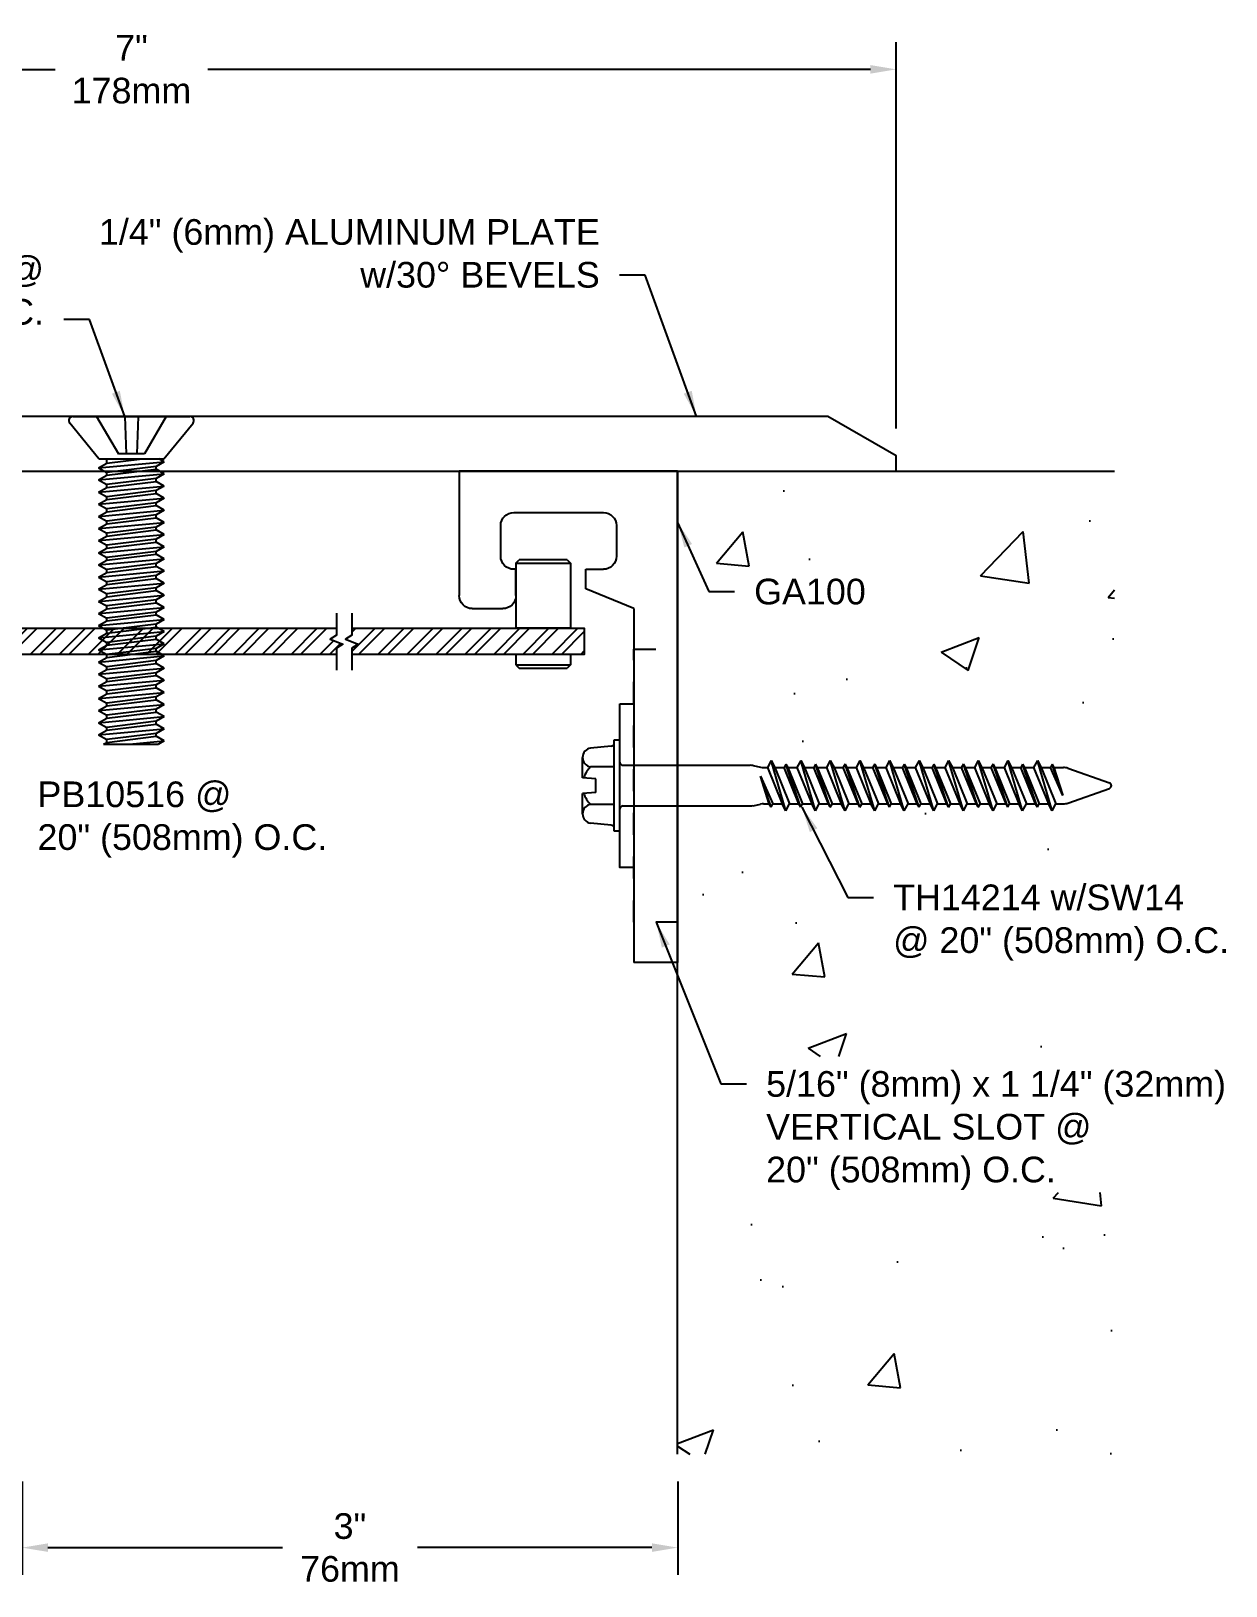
# Model space of a CAD drawing. Header units: inches. Extents: x -3.5 to 25.1, y 0.3 to 8.2.
# Drawn here: x 3.5 to 8.97, y 0.33 to 7.45 of the extents above; entities that cross this region are included whole.
import ezdxf

# ---------------------------------------------------------------- set-up
doc = ezdxf.new("R2010")
doc.units = ezdxf.units.IN
doc.header["$MEASUREMENT"] = 0
doc.linetypes.add('HIDDEN', pattern=[0.375, 0.25, -0.125])
for name, color, linetype in [('Anchors', 4, 'Continuous'), ('Conditions', 1, 'Continuous'), ('Dimensions', 3, 'Continuous'), ('Metals', 7, 'Continuous'), ('Text', 2, 'Continuous')]:
    doc.layers.add(name, color=color, linetype=linetype)
doc.styles.add('Arial', font='arial.ttf')
doc.dimstyles.new('Arial', dxfattribs={"dimtxt": 0.1175, "dimasz": 0.1175, "dimexe": 0.125, "dimexo": 0.125, "dimgap": 0.09, "dimtad": 0, "dimtih": 1, "dimtoh": 1, "dimdec": 4, "dimzin": 0, "dimdsep": 46, "dimlunit": 4, "dimtxsty": 'Arial', "dimcen": 0.09, "dimadec": 0, "dimazin": 0, "dimtfac": 1, "dimtdec": 4, "dimtofl": 0, "dimtmove": 0, "dimatfit": 3, "dimfxl": 0, "dimfrac": 2, "dimtolj": 1, "dimtzin": 0, "dimarcsym": 0})

# ---------------------------------------------------------------- blocks, each defined once
blk = doc.blocks.new('ga100')
for p, q in [((0, 0), (0, 1)), ((0, 1), (0.57, 1)), ((0.63, 0.94), (0.63, 0.8)), ((0.39, 0.81), (0.25, 0.81)), ((0.19, 0.75), (0.19, 0.34)), ((0.45, 0.74), (0.45, 0.75)), ((0.57, 0.74), (0.45, 0.74)), ((0.54, 0.42), (0.45, 0.42)), ((0.45, 0.42), (0.45, 0.34)), ((0.63, 0.2), (0.54, 0.42)), ((0.25, 0.28), (0.39, 0.28)), ((0.63, 0.2), (2.25, 0.2)), ((2.25, 0), (2.25, 0.2)), ((0, 0), (2.25, 0))]:
    blk.add_line(p, q)
for centre, start, end in [((0.57, 0.94), 0, 90), ((0.25, 0.75), 90, 180), ((0.39, 0.75), 0, 90), ((0.57, 0.8), 270, 0), ((0.25, 0.34), 180, 270), ((0.39, 0.34), 270, 0)]:
    blk.add_arc(centre, 0.06, start, end)
blk = doc.blocks.new('PIN')
for p, q in [((-0.1602, 0.1698), (-0.1452, 0.1848)), ((-0.1602, 0.1698), (0.0898, 0.1698)), ((-0.1602, 0.1698), (-0.1602, -0.1277)), ((0.0748, 0.1848), (-0.1452, 0.1848)), ((0.0748, 0.1848), (0.0898, 0.1698)), ((0.0898, 0.1698), (0.0898, -0.1277)), ((0.0898, -0.1277), (-0.1602, -0.1277)), ((0.0898, -0.2477), (-0.1602, -0.2477)), ((-0.1602, -0.2477), (-0.1602, -0.2952)), ((0.0898, -0.2477), (0.0898, -0.2952)), ((-0.1602, -0.2952), (0.0898, -0.2952)), ((-0.1602, -0.2952), (-0.1452, -0.3102)), ((-0.1452, -0.3102), (0.0748, -0.3102)), ((0.0898, -0.2952), (0.0748, -0.3102))]:
    blk.add_line(p, q)
blk = doc.blocks.new('PB10516')
at = {"layer": 'Metals'}
h = blk.add_hatch(dxfattribs=at)
h.set_pattern_fill('ANSI32', color=256, scale=0.25, style=0)
h.set_pattern_definition([(45, (-3.96066, -0.33674), (-0.0662913, 0.0662913), []), (45, (-3.91647, -0.33674), (-0.0662913, 0.0662913), [])])
h.paths.add_polyline_path([(1.0036, 0), (1.0036, -0.0318), (0.9748, -0.0509), (1.0325, -0.0727), (1.0036, -0.0918), (1.0036, -0.12), (2.0678, -0.12), (2.0678, 0)])
h.paths.add_polyline_path([(0.9336, -0.12), (0.9336, -0.0918), (0.9625, -0.0727), (0.9048, -0.0509), (0.9336, -0.0318), (0.9336, 0), (-0.9642, 0), (-0.9642, -0.0318), (-0.9931, -0.0509), (-0.9354, -0.0727), (-0.9642, -0.0918), (-0.9642, -0.12)])
h.paths.add_polyline_path([(-2.0772, 0), (-2.0772, -0.12), (-1.0342, -0.12), (-1.0342, -0.0918), (-1.0054, -0.0727), (-1.0631, -0.0509), (-1.0342, -0.0318), (-1.0342, 0)])
for points in [[(-1.0342, -0.12), (-2.0772, -0.12), (-2.0772, 0), (-1.0342, 0)], [(-1.0342, 0.0683), (-1.0342, -0.0318), (-1.0631, -0.0509), (-1.0054, -0.0727), (-1.0342, -0.0918), (-1.0342, -0.1918)], [(-0.9642, 0.0683), (-0.9642, -0.0318), (-0.9931, -0.0509), (-0.9354, -0.0727), (-0.9642, -0.0918), (-0.9642, -0.1918)], [(-0.9642, 0), (0.9336, 0)], [(0.9336, 0.0683), (0.9336, -0.0318), (0.9048, -0.0509), (0.9625, -0.0727), (0.9336, -0.0918), (0.9336, -0.1918)], [(1.0036, 0.0683), (1.0036, -0.0318), (0.9748, -0.0509), (1.0325, -0.0727), (1.0036, -0.0918), (1.0036, -0.1918)], [(1.0036, 0), (2.0678, 0), (2.0678, -0.12), (1.0036, -0.12)], [(0.9336, -0.12), (-0.9642, -0.12)]]:
    blk.add_lwpolyline(points)
at = {"xscale": -1}
blk.add_blockref('PIN', (-1.9249, 0.1277), dxfattribs=at)
blk.add_blockref('PIN', (1.9155, 0.1277))
blk = doc.blocks.new('F516112S')
for p, q in [((-0.2675, 0), (0.2675, 0)), ((-0.1594, 0), (-0.0594, -0.1719)), ((-0.0309, 0), (-0.0248, -0.1719)), ((0.0309, 0), (0.0248, -0.1719)), ((0.1594, 0), (0.0594, -0.1719)), ((-0.1487, -0.1942), (-0.2821, -0.0306)), ((0.1487, -0.1942), (0.2821, -0.0306)), ((-0.15, -0.2353), (0.15, -0.2076)), ((-0.1487, -0.1942), (0.1487, -0.1942)), ((-0.113, -0.2141), (-0.113, -0.1942)), ((-0.113, -0.2141), (0.049, -0.1942)), ((0.0594, -0.1719), (-0.0594, -0.1719)), ((0.15, -0.2076), (0.113, -0.2288)), ((0.15, -0.2076), (0.1267, -0.1942)), ((-0.15, -0.2353), (-0.113, -0.2141)), ((-0.15, -0.2353), (-0.113, -0.2566)), ((-0.15, -0.2909), (0.15, -0.2631)), ((-0.15, -0.2909), (-0.113, -0.2697)), ((0.113, -0.2288), (-0.113, -0.2566)), ((-0.113, -0.2697), (0.113, -0.2419)), ((-0.113, -0.2697), (-0.113, -0.2566)), ((0.113, -0.2843), (-0.113, -0.3121)), ((0.113, -0.2419), (0.113, -0.2288)), ((0.15, -0.2631), (0.113, -0.2419)), ((0.15, -0.2631), (0.113, -0.2843)), ((0.113, -0.2975), (0.113, -0.2843)), ((-0.15, -0.2909), (-0.113, -0.3121)), ((-0.15, -0.3465), (0.15, -0.3187)), ((-0.15, -0.3465), (-0.113, -0.3252)), ((-0.15, -0.3465), (-0.113, -0.3677)), ((-0.113, -0.3252), (0.113, -0.2975)), ((-0.113, -0.3252), (-0.113, -0.3121)), ((0.113, -0.3399), (-0.113, -0.3677)), ((-0.113, -0.3808), (0.113, -0.353)), ((0.15, -0.3187), (0.113, -0.2975)), ((0.15, -0.3187), (0.113, -0.3399)), ((0.113, -0.353), (0.113, -0.3399)), ((0.15, -0.3742), (0.113, -0.353)), ((-0.15, -0.402), (0.15, -0.3742)), ((-0.15, -0.402), (-0.113, -0.3808)), ((-0.15, -0.402), (-0.113, -0.4232)), ((-0.113, -0.3808), (-0.113, -0.3677)), ((0.113, -0.3955), (-0.113, -0.4232)), ((-0.113, -0.4364), (0.113, -0.4086)), ((-0.113, -0.4364), (-0.113, -0.4232)), ((0.15, -0.3742), (0.113, -0.3955)), ((0.113, -0.4086), (0.113, -0.3955)), ((0.15, -0.4298), (0.113, -0.4086)), ((-0.15, -0.4576), (0.15, -0.4298)), ((-0.15, -0.4576), (-0.113, -0.4364)), ((-0.15, -0.4576), (-0.113, -0.4788)), ((-0.15, -0.5131), (0.15, -0.4853)), ((-0.15, -0.5131), (-0.113, -0.4919)), ((0.113, -0.451), (-0.113, -0.4788)), ((-0.113, -0.4919), (0.113, -0.4641)), ((-0.113, -0.4919), (-0.113, -0.4788)), ((0.15, -0.4298), (0.113, -0.451)), ((0.113, -0.4641), (0.113, -0.451)), ((0.15, -0.4853), (0.113, -0.4641)), ((0.15, -0.4853), (0.113, -0.5066)), ((-0.15, -0.5131), (-0.113, -0.5343)), ((-0.15, -0.5687), (0.15, -0.5409)), ((-0.15, -0.5687), (-0.113, -0.5475)), ((-0.15, -0.5687), (-0.113, -0.5899)), ((0.113, -0.5066), (-0.113, -0.5343)), ((-0.113, -0.5475), (0.113, -0.5197)), ((-0.113, -0.5475), (-0.113, -0.5343)), ((0.113, -0.5621), (-0.113, -0.5899)), ((0.113, -0.5197), (0.113, -0.5066)), ((0.15, -0.5409), (0.113, -0.5197)), ((0.15, -0.5409), (0.113, -0.5621)), ((0.113, -0.5752), (0.113, -0.5621)), ((-0.15, -0.6242), (0.15, -0.5965)), ((-0.15, -0.6242), (-0.113, -0.603)), ((-0.15, -0.6242), (-0.113, -0.6455)), ((-0.113, -0.603), (0.113, -0.5752)), ((-0.113, -0.603), (-0.113, -0.5899)), ((0.113, -0.6177), (-0.113, -0.6455)), ((-0.113, -0.6586), (0.113, -0.6308)), ((0.15, -0.5965), (0.113, -0.5752)), ((0.15, -0.5965), (0.113, -0.6177)), ((0.113, -0.6308), (0.113, -0.6177)), ((0.15, -0.652), (0.113, -0.6308)), ((-0.15, -0.6798), (0.15, -0.652)), ((-0.15, -0.6798), (-0.113, -0.6586)), ((-0.15, -0.6798), (-0.113, -0.701)), ((-0.15, -0.7353), (0.15, -0.7076)), ((-0.113, -0.6586), (-0.113, -0.6455)), ((0.113, -0.6732), (-0.113, -0.701)), ((-0.113, -0.7141), (0.113, -0.6864)), ((-0.113, -0.7141), (-0.113, -0.701)), ((0.15, -0.652), (0.113, -0.6732)), ((0.113, -0.6864), (0.113, -0.6732)), ((0.15, -0.7076), (0.113, -0.6864)), ((0.15, -0.7076), (0.113, -0.7288)), ((-0.15, -0.7353), (-0.113, -0.7141)), ((-0.15, -0.7353), (-0.113, -0.7566)), ((-0.15, -0.7909), (0.15, -0.7631)), ((-0.15, -0.7909), (-0.113, -0.7697)), ((0.113, -0.7288), (-0.113, -0.7566)), ((-0.113, -0.7697), (0.113, -0.7419)), ((-0.113, -0.7697), (-0.113, -0.7566)), ((0.113, -0.7419), (0.113, -0.7288)), ((0.15, -0.7631), (0.113, -0.7419)), ((0.15, -0.7631), (0.113, -0.7843)), ((-0.15, -0.7909), (-0.113, -0.8121)), ((-0.15, -0.8465), (0.15, -0.8187)), ((-0.15, -0.8465), (-0.113, -0.8252)), ((-0.15, -0.8465), (-0.113, -0.8677)), ((0.113, -0.7843), (-0.113, -0.8121)), ((-0.113, -0.8252), (0.113, -0.7975)), ((-0.113, -0.8252), (-0.113, -0.8121)), ((0.113, -0.8399), (-0.113, -0.8677)), ((-0.113, -0.8808), (0.113, -0.853)), ((0.113, -0.7975), (0.113, -0.7843)), ((0.15, -0.8187), (0.113, -0.7975)), ((0.15, -0.8187), (0.113, -0.8399)), ((0.113, -0.853), (0.113, -0.8399)), ((0.15, -0.8742), (0.113, -0.853)), ((-0.15, -0.902), (0.15, -0.8742)), ((-0.15, -0.902), (-0.113, -0.8808)), ((-0.15, -0.902), (-0.113, -0.9232)), ((-0.113, -0.8808), (-0.113, -0.8677)), ((0.113, -0.8955), (-0.113, -0.9232)), ((-0.113, -0.9364), (0.113, -0.9086)), ((-0.113, -0.9364), (-0.113, -0.9232)), ((0.15, -0.8742), (0.113, -0.8955)), ((0.113, -0.9086), (0.113, -0.8955)), ((0.15, -0.9298), (0.113, -0.9086)), ((-0.15, -0.9576), (0.15, -0.9298)), ((-0.15, -0.9576), (-0.113, -0.9364)), ((-0.15, -0.9576), (-0.113, -0.9788)), ((-0.15, -1.0131), (0.15, -0.9853)), ((-0.15, -1.0131), (-0.113, -0.9919)), ((0.113, -0.951), (-0.113, -0.9788)), ((-0.113, -0.9919), (0.113, -0.9641)), ((-0.113, -0.9919), (-0.113, -0.9788)), ((0.15, -0.9298), (0.113, -0.951)), ((0.113, -0.9641), (0.113, -0.951)), ((0.15, -0.9853), (0.113, -0.9641)), ((0.15, -0.9853), (0.113, -1.0066)), ((-0.15, -1.0131), (-0.113, -1.0343)), ((-0.15, -1.0687), (0.15, -1.0409)), ((-0.15, -1.0687), (-0.113, -1.0475)), ((0.113, -1.0066), (-0.113, -1.0343)), ((-0.113, -1.0475), (0.113, -1.0197)), ((-0.113, -1.0475), (-0.113, -1.0343)), ((0.113, -1.0621), (-0.113, -1.0899)), ((0.113, -1.0197), (0.113, -1.0066)), ((0.15, -1.0409), (0.113, -1.0197)), ((0.15, -1.0409), (0.113, -1.0621)), ((0.113, -1.0752), (0.113, -1.0621)), ((-0.15, -1.0687), (-0.113, -1.0899)), ((-0.15, -1.1242), (0.15, -1.0965)), ((-0.15, -1.1242), (-0.113, -1.103)), ((-0.15, -1.1242), (-0.113, -1.1455)), ((-0.113, -1.103), (0.113, -1.0752)), ((-0.113, -1.103), (-0.113, -1.0899)), ((0.113, -1.1177), (-0.113, -1.1455)), ((-0.113, -1.1586), (0.113, -1.1308)), ((0.15, -1.0965), (0.113, -1.0752)), ((0.15, -1.0965), (0.113, -1.1177)), ((0.113, -1.1308), (0.113, -1.1177)), ((0.15, -1.152), (0.113, -1.1308)), ((-0.15, -1.1798), (0.15, -1.152)), ((-0.15, -1.1798), (-0.113, -1.1586)), ((-0.15, -1.1798), (-0.113, -1.201)), ((-0.15, -1.2353), (0.15, -1.2076)), ((-0.113, -1.1586), (-0.113, -1.1455)), ((0.113, -1.1732), (-0.113, -1.201)), ((-0.113, -1.2141), (0.113, -1.1864)), ((-0.113, -1.2141), (-0.113, -1.201)), ((0.15, -1.152), (0.113, -1.1732)), ((0.113, -1.1864), (0.113, -1.1732)), ((0.15, -1.2076), (0.113, -1.1864)), ((0.15, -1.2076), (0.113, -1.2288)), ((-0.15, -1.2353), (-0.113, -1.2141)), ((-0.15, -1.2353), (-0.113, -1.2566)), ((-0.15, -1.2909), (0.15, -1.2631)), ((-0.15, -1.2909), (-0.113, -1.2697)), ((0.113, -1.2288), (-0.113, -1.2566)), ((-0.113, -1.2697), (0.113, -1.2419)), ((-0.113, -1.2697), (-0.113, -1.2566)), ((0.113, -1.2419), (0.113, -1.2288)), ((0.15, -1.2631), (0.113, -1.2419)), ((0.15, -1.2631), (0.113, -1.2843)), ((-0.15, -1.2909), (-0.113, -1.3121)), ((-0.15, -1.3465), (0.15, -1.3187)), ((-0.15, -1.3465), (-0.113, -1.3252)), ((-0.15, -1.3465), (-0.113, -1.3677)), ((0.113, -1.2843), (-0.113, -1.3121)), ((-0.113, -1.3252), (0.113, -1.2975)), ((-0.113, -1.3252), (-0.113, -1.3121)), ((0.113, -1.3399), (-0.113, -1.3677)), ((0.113, -1.2975), (0.113, -1.2843)), ((0.15, -1.3187), (0.113, -1.2975)), ((0.15, -1.3187), (0.113, -1.3399)), ((0.113, -1.353), (0.113, -1.3399)), ((-0.15, -1.402), (0.15, -1.3742)), ((-0.15, -1.402), (-0.113, -1.3808)), ((-0.15, -1.402), (-0.113, -1.4232)), ((-0.113, -1.3808), (0.113, -1.353)), ((-0.113, -1.3808), (-0.113, -1.3677)), ((0.113, -1.3955), (-0.113, -1.4232)), ((-0.113, -1.4364), (0.113, -1.4086)), ((-0.113, -1.4364), (-0.113, -1.4232)), ((0.15, -1.3742), (0.113, -1.353)), ((0.15, -1.3742), (0.113, -1.3955)), ((0.113, -1.4086), (0.113, -1.3955)), ((0.15, -1.4298), (0.113, -1.4086)), ((-0.15, -1.4576), (0.15, -1.4298)), ((-0.15, -1.4576), (-0.113, -1.4364)), ((-0.15, -1.4576), (-0.113, -1.4788)), ((-0.1271, -1.5), (-0.113, -1.4919)), ((0.113, -1.451), (-0.113, -1.4788)), ((-0.113, -1.4919), (0.113, -1.4641)), ((-0.113, -1.4919), (-0.113, -1.4788)), ((-0.0083, -1.5), (0.15, -1.4853)), ((0.15, -1.4298), (0.113, -1.451)), ((0.113, -1.4641), (0.113, -1.451)), ((0.15, -1.4853), (0.113, -1.4641)), ((0.15, -1.4853), (0.1244, -1.5)), ((-0.1271, -1.5), (0.1244, -1.5))]:
    blk.add_line(p, q)
for centre, start, end in [((-0.2675, -0.0187), 90, 219.03203), ((0.2675, -0.0187), 320.96797, 90)]:
    blk.add_arc(centre, 0.0187, start, end)
for p in [(-0.113, -0.2141), (-0.113, -0.2697), (-0.113, -0.3252), (-0.113, -0.3808), (-0.113, -0.4364), (-0.113, -0.4919), (-0.113, -0.5475), (-0.113, -0.603), (-0.113, -0.6586), (-0.113, -0.7141), (-0.113, -0.7697), (-0.113, -0.8252), (-0.113, -0.8808), (-0.113, -0.9364), (-0.113, -0.9919), (-0.113, -1.0475), (-0.113, -1.103), (-0.113, -1.1586), (-0.113, -1.2141), (-0.113, -1.2697), (-0.113, -1.3252), (-0.113, -1.3808), (-0.113, -1.4364), (-0.113, -1.4919)]:
    blk.add_point(p)
blk = doc.blocks.new('*D6')
at = {"layer": 'Defpoints', "color": 0}
for p in [(3.456, 0.9373), (6.456, 0.9373), (3.456, 0.5097)]:
    blk.add_point(p, dxfattribs=at)
at = {"layer": 'Dimensions', "color": 0, "lineweight": -2}
for p, q in [((3.456, 0.8123), (3.456, 0.3847)), ((6.456, 0.8123), (6.456, 0.3847)), ((3.5735, 0.5097), (4.6471, 0.5097)), ((6.3385, 0.5097), (5.2648, 0.5097))]:
    blk.add_line(p, q, dxfattribs=at)
at = {"layer": 'Dimensions', "color": 0}
for points in [[(3.5735, 0.5293), (3.5735, 0.4902), (3.456, 0.5097)], [(6.3385, 0.5293), (6.3385, 0.4902), (6.456, 0.5097)]]:
    blk.add_solid(points, dxfattribs=at)
at = {"layer": 'Dimensions', "color": 0, "insert": (4.956, 0.5097), "char_height": 0.1175, "attachment_point": 5, "style": 'Arial'}
blk.add_mtext('\\A1;3"\\P76mm', dxfattribs=at)
blk = doc.blocks.new('*D9')
at = {"layer": 'Defpoints', "color": 0}
for p in [(7.456, 7.2755), (0.456, 5.5068), (7.456, 5.5068)]:
    blk.add_point(p, dxfattribs=at)
at = {"layer": 'Dimensions', "color": 0, "lineweight": -2}
for p, q in [((0.456, 5.6318), (0.456, 7.4005)), ((7.456, 5.6318), (7.456, 7.4005)), ((0.5735, 7.2755), (3.6065, 7.2755)), ((7.3385, 7.2755), (4.3054, 7.2755))]:
    blk.add_line(p, q, dxfattribs=at)
at = {"layer": 'Dimensions', "color": 0}
for points in [[(0.5735, 7.2951), (0.5735, 7.2559), (0.456, 7.2755)], [(7.3385, 7.2951), (7.3385, 7.2559), (7.456, 7.2755)]]:
    blk.add_solid(points, dxfattribs=at)
at = {"layer": 'Dimensions', "color": 0, "insert": (3.956, 7.2755), "char_height": 0.1175, "attachment_point": 5, "style": 'Arial'}
blk.add_mtext('\\A1;7"\\P178mm', dxfattribs=at)
blk = doc.blocks.new('TH14214')
for p, q in [((-0.129, 0.17), (-0.0362, 0.17)), ((-0.031, 0.11), (-0.0362, 0.17)), ((0.031, 0.11), (0.0362, 0.17)), ((0.0362, 0.17), (0.129, 0.17)), ((-0.1803, 0.0387), (-0.172, 0.1335)), ((-0.086, 0.025), (-0.086, 0.1335)), ((-0.031, 0.11), (0.031, 0.11)), ((0.086, 0.025), (0.086, 0.1335)), ((0.1803, 0.0387), (0.172, 0.1335)), ((-0.209, 0), (-0.209, 0.025)), ((-0.209, 0.025), (0.209, 0.025)), ((-0.209, 0), (0.209, 0)), ((0.209, 0.025), (0.209, 0)), ((-0.093, -0.0147), (-0.093, -0.5974)), ((0.093, -0.0147), (0.093, -0.5974)), ((-0.0917, -0.6102), (-0.0843, -0.6448)), ((0.0917, -0.6102), (0.0843, -0.6448)), ((-0.115, -0.7604), (0.115, -0.6927)), ((-0.0983, -0.6927), (0.0428, -0.6441)), ((-0.0983, -0.6927), (-0.083, -0.6845)), ((-0.0983, -0.6927), (-0.083, -0.7009)), ((-0.083, -0.6845), (0.0428, -0.6441)), ((0.0428, -0.6441), (-0.083, -0.7009)), ((-0.083, -0.6576), (-0.083, -0.6845)), ((0.083, -0.6755), (-0.083, -0.7432)), ((-0.083, -0.7009), (-0.083, -0.7432)), ((0.083, -0.7099), (-0.083, -0.7776)), ((0.083, -0.6576), (0.083, -0.6755)), ((0.115, -0.6927), (0.083, -0.6755)), ((0.115, -0.6927), (0.083, -0.7099)), ((0.083, -0.7099), (0.083, -0.7522)), ((-0.115, -0.7604), (-0.083, -0.7432)), ((-0.115, -0.7604), (-0.083, -0.7776)), ((-0.0983, -0.8281), (0.0983, -0.7604)), ((-0.083, -0.8199), (0.083, -0.7522)), ((0.083, -0.7686), (-0.083, -0.8363)), ((-0.083, -0.7776), (-0.083, -0.8199)), ((0.0983, -0.7604), (0.083, -0.7522)), ((0.0983, -0.7604), (0.083, -0.7686)), ((0.083, -0.7686), (0.083, -0.8109)), ((-0.115, -0.8958), (0.115, -0.8281)), ((-0.0983, -0.8281), (-0.083, -0.8199)), ((-0.0983, -0.8281), (-0.083, -0.8363)), ((0.083, -0.8109), (-0.083, -0.8786)), ((-0.083, -0.8363), (-0.083, -0.8786)), ((0.083, -0.8454), (-0.083, -0.9131)), ((0.115, -0.8281), (0.083, -0.8109)), ((0.115, -0.8281), (0.083, -0.8454)), ((0.083, -0.8454), (0.083, -0.8876)), ((-0.115, -0.8958), (-0.083, -0.8786)), ((-0.115, -0.8958), (-0.083, -0.9131)), ((-0.0983, -0.9635), (0.0983, -0.8958)), ((-0.083, -0.9553), (0.083, -0.8876)), ((0.083, -0.9041), (-0.083, -0.9718)), ((-0.083, -0.9131), (-0.083, -0.9553)), ((0.0983, -0.8958), (0.083, -0.8876)), ((0.0983, -0.8958), (0.083, -0.9041)), ((0.083, -0.9041), (0.083, -0.9463)), ((-0.115, -1.0312), (0.115, -0.9635)), ((-0.0983, -0.9635), (-0.083, -0.9553)), ((-0.0983, -0.9635), (-0.083, -0.9718)), ((0.083, -0.9463), (-0.083, -1.014)), ((-0.083, -0.9718), (-0.083, -1.014)), ((0.083, -0.9808), (-0.083, -1.0485)), ((0.115, -0.9635), (0.083, -0.9463)), ((0.115, -0.9635), (0.083, -0.9808)), ((0.083, -0.9808), (0.083, -1.023)), ((-0.115, -1.0312), (-0.083, -1.014)), ((-0.115, -1.0312), (-0.083, -1.0485)), ((-0.0983, -1.099), (0.0983, -1.0312)), ((-0.083, -1.0907), (0.083, -1.023)), ((0.083, -1.0395), (-0.083, -1.1072)), ((-0.083, -1.0485), (-0.083, -1.0907)), ((0.0983, -1.0312), (0.083, -1.023)), ((0.0983, -1.0312), (0.083, -1.0395)), ((0.083, -1.0395), (0.083, -1.0817)), ((-0.115, -1.1667), (0.115, -1.099)), ((-0.0983, -1.099), (-0.083, -1.0907)), ((-0.0983, -1.099), (-0.083, -1.1072)), ((0.083, -1.0817), (-0.083, -1.1494)), ((-0.083, -1.1072), (-0.083, -1.1494)), ((0.083, -1.1162), (-0.083, -1.1839)), ((0.115, -1.099), (0.083, -1.0817)), ((0.115, -1.099), (0.083, -1.1162)), ((0.083, -1.1162), (0.083, -1.1584)), ((-0.115, -1.1667), (-0.083, -1.1494)), ((-0.115, -1.1667), (-0.083, -1.1839)), ((-0.0983, -1.2344), (0.0983, -1.1667)), ((-0.083, -1.2262), (0.083, -1.1584)), ((0.083, -1.1749), (-0.083, -1.2426)), ((-0.083, -1.1839), (-0.083, -1.2262)), ((0.0983, -1.1667), (0.083, -1.1584)), ((0.0983, -1.1667), (0.083, -1.1749)), ((0.083, -1.1749), (0.083, -1.2171)), ((-0.115, -1.3021), (0.115, -1.2344)), ((-0.0983, -1.2344), (-0.083, -1.2262)), ((-0.0983, -1.2344), (-0.083, -1.2426)), ((0.083, -1.2171), (-0.083, -1.2849)), ((-0.083, -1.2426), (-0.083, -1.2849)), ((0.083, -1.2516), (-0.083, -1.3193)), ((0.115, -1.2344), (0.083, -1.2171)), ((0.115, -1.2344), (0.083, -1.2516)), ((0.083, -1.2516), (0.083, -1.2939)), ((-0.115, -1.3021), (-0.083, -1.2849)), ((-0.115, -1.3021), (-0.083, -1.3193)), ((-0.0983, -1.3698), (0.0983, -1.3021)), ((-0.083, -1.3616), (0.083, -1.2939)), ((0.083, -1.3103), (-0.083, -1.378)), ((-0.083, -1.3193), (-0.083, -1.3616)), ((0.0983, -1.3021), (0.083, -1.2939)), ((0.0983, -1.3021), (0.083, -1.3103)), ((0.083, -1.3103), (0.083, -1.3526)), ((-0.115, -1.4375), (0.115, -1.3698)), ((-0.115, -1.4375), (-0.083, -1.4203)), ((-0.0983, -1.3698), (-0.083, -1.3616)), ((-0.0983, -1.3698), (-0.083, -1.378)), ((0.083, -1.3526), (-0.083, -1.4203)), ((-0.083, -1.378), (-0.083, -1.4203)), ((0.083, -1.387), (-0.083, -1.4547)), ((0.115, -1.3698), (0.083, -1.3526)), ((0.115, -1.3698), (0.083, -1.387)), ((0.083, -1.387), (0.083, -1.4293)), ((-0.115, -1.4375), (-0.083, -1.4547)), ((-0.0983, -1.5052), (0.0983, -1.4375)), ((-0.083, -1.497), (0.083, -1.4293)), ((0.083, -1.4457), (-0.083, -1.5134)), ((-0.083, -1.4547), (-0.083, -1.497)), ((0.083, -1.488), (-0.083, -1.5557)), ((0.0983, -1.4375), (0.083, -1.4293)), ((0.0983, -1.4375), (0.083, -1.4457)), ((0.083, -1.4457), (0.083, -1.488)), ((0.115, -1.5052), (0.083, -1.488)), ((-0.115, -1.5729), (0.115, -1.5052)), ((-0.115, -1.5729), (-0.083, -1.5557)), ((-0.0983, -1.5052), (-0.083, -1.497)), ((-0.0983, -1.5052), (-0.083, -1.5134)), ((-0.083, -1.5134), (-0.083, -1.5557)), ((0.083, -1.5224), (-0.083, -1.5901)), ((-0.083, -1.6324), (0.083, -1.5647)), ((0.115, -1.5052), (0.083, -1.5224)), ((0.083, -1.5224), (0.083, -1.5647)), ((0.0983, -1.5729), (0.083, -1.5647)), ((-0.115, -1.5729), (-0.083, -1.5901)), ((-0.0983, -1.6406), (0.0983, -1.5729)), ((-0.0983, -1.6406), (-0.083, -1.6324)), ((0.083, -1.5811), (-0.083, -1.6488)), ((-0.083, -1.5901), (-0.083, -1.6324)), ((0.083, -1.6234), (-0.083, -1.6911)), ((0.0983, -1.5729), (0.083, -1.5811)), ((0.083, -1.5811), (0.083, -1.6234)), ((0.115, -1.6406), (0.083, -1.6234)), ((-0.115, -1.7083), (0.115, -1.6406)), ((-0.115, -1.7083), (-0.083, -1.6911)), ((-0.0983, -1.6406), (-0.083, -1.6488)), ((-0.083, -1.6488), (-0.083, -1.6911)), ((0.083, -1.6579), (-0.083, -1.7256)), ((-0.083, -1.7678), (0.083, -1.7001)), ((0.115, -1.6406), (0.083, -1.6579)), ((0.083, -1.6579), (0.083, -1.7001)), ((0.0983, -1.7083), (0.083, -1.7001)), ((-0.115, -1.7083), (-0.083, -1.7256)), ((-0.115, -1.8437), (0.115, -1.776)), ((-0.0983, -1.776), (0.0983, -1.7083)), ((-0.0983, -1.776), (-0.083, -1.7678)), ((-0.0983, -1.776), (-0.083, -1.7843)), ((0.083, -1.7166), (-0.083, -1.7843)), ((-0.083, -1.7256), (-0.083, -1.7678)), ((0.083, -1.7588), (-0.083, -1.8265)), ((0.0983, -1.7083), (0.083, -1.7166)), ((0.083, -1.7166), (0.083, -1.7588)), ((0.115, -1.776), (0.083, -1.7588)), ((0.115, -1.776), (0.083, -1.7933)), ((-0.115, -1.8437), (-0.083, -1.8265)), ((-0.115, -1.8437), (-0.083, -1.861)), ((-0.0983, -1.9115), (0.0983, -1.8437)), ((-0.083, -1.7843), (-0.083, -1.8265)), ((0.083, -1.7933), (-0.083, -1.861)), ((-0.083, -1.9032), (0.083, -1.8355)), ((0.083, -1.7933), (0.083, -1.8355)), ((0.0983, -1.8437), (0.083, -1.8355)), ((0.0983, -1.8437), (0.083, -1.852)), ((-0.115, -1.9792), (0.115, -1.9115)), ((-0.0983, -1.9115), (-0.083, -1.9032)), ((-0.0983, -1.9115), (-0.083, -1.9197)), ((0.083, -1.852), (-0.083, -1.9197)), ((-0.083, -1.861), (-0.083, -1.9032)), ((0.083, -1.8942), (-0.083, -1.9619)), ((-0.083, -1.9197), (-0.083, -1.9619)), ((0.083, -1.852), (0.083, -1.8942)), ((0.115, -1.9115), (0.083, -1.8942)), ((0.115, -1.9115), (0.083, -1.9287)), ((-0.115, -1.9792), (-0.083, -1.9619)), ((-0.115, -1.9792), (-0.083, -1.9964)), ((0.083, -1.9287), (-0.083, -1.9964)), ((-0.0447, -2.0284), (0.083, -1.9709)), ((-0.0447, -2.0284), (0.0983, -1.9792)), ((0.083, -1.9874), (-0.0447, -2.0284)), ((0.083, -1.9287), (0.083, -1.9709)), ((0.0983, -1.9792), (0.083, -1.9709)), ((0.0983, -1.9792), (0.083, -1.9874)), ((0.083, -1.9874), (0.083, -2.0309)), ((-0.083, -1.9964), (-0.083, -2.0309)), ((-0.0795, -2.0514), (-0.0129, -2.2417)), ((0.0795, -2.0514), (0.0129, -2.2417))]:
    blk.add_line(p, q)
for centre, radius, start, end in [((-0.129, 0.1264), 0.0436, 9.28497, 170.71503), ((0, 0.0505), 0.1195, 107.42152, 136.04074), ((0, 0.0505), 0.1195, 43.95926, 72.57848), ((0.129, 0.1264), 0.0436, 9.28497, 170.71503), ((-0.1952, 0.04), 0.015, 270, 355), ((0.1952, 0.04), 0.015, 185, 270), ((-0.1077, -0.0147), 0.0147, 0, 90), ((0.1077, -0.0147), 0.0147, 90, 180), ((-0.031, -0.5974), 0.062, 180, 191.9357), ((0.031, -0.5974), 0.062, 348.0643, 0), ((-0.145, -0.6576), 0.062, 0, 11.9357), ((0.145, -0.6576), 0.062, 168.0643, 180), ((-0.021, -2.0309), 0.062, 180, 199.30575), ((0.021, -2.0309), 0.062, 340.69425, 0), ((0, -2.2359), 0.0141, 204.10008, 335.89992)]:
    blk.add_arc(centre, radius, start, end)
blk = doc.blocks.new('sw14')
blk.add_lwpolyline([(5.2902, 3.1829), (5.2902, 3.1179), (4.5402, 3.1179), (4.5402, 3.1829)], close=True)

msp = doc.modelspace()

# ---------------------------------------------------------------- hatches: boundary and pattern name
at = {"layer": 'Conditions'}
h = msp.add_hatch(dxfattribs=at)
h.set_pattern_fill('AR-CONC', color=256, scale=0.25, style=0)
h.set_pattern_definition([(50, (0.5, 0), (1.79315, -0.15688), [0.1875, -2.0625]), (355, (0.5, 0), (-0.34688, 1.88048), [0.15, -1.65]), (100.451, (0.6494, -0.013), (1.44627, 1.7236), [0.15935, -1.75286]), (46.184, (0.5, 0.5), (2.6681, -0.4138), [0.28125, -3.09375]), (96.636, (0.7223, 0.4655), (2.33666, 2.4353), [0.239, -2.6293]), (351.184, (0.5, 0.5), (2.33665, 2.4353), [0.225, -2.475]), (21, (0.75, 0.375), (1.49227, -1.00655), [0.1875, -2.0625]), (326, (0.75, 0.375), (0.6083, 1.81288), [0.15, -1.65]), (71.451, (0.8744, 0.2911), (2.10056, 0.80633), [0.15935, -1.75286]), (37.5, (0.5, 0), (0.0304, 0.832235), [0, -1.63, 0, -1.675, 0, -1.65625]), (7.5, (0.5, 0), (0.65767, 0.98603), [0, -0.955, 0, -1.5925, 0, -0.63125]), (327.5, (-0.0575, 0), (1.334556, -0.056387), [0, -0.625, 0, -1.95, 0, -2.5875]), (317.5, (-0.3075, 0), (1.45797, 0.25026), [0, -0.8125, 0, -1.295, 0, -1.8375])])
h.paths.add_polyline_path([(8.45596, 2.13511), (6.83151, 2.13511), (6.83151, 2.75791), (8.45596, 2.75791), (8.45596, 3.11226), (7.40094, 3.11226), (7.40094, 3.62769), (8.45596, 3.62769), (8.45596, 5.43727), (6.45596, 5.43727), (6.45596, 4.09027), (6.79481, 4.09027), (6.83578, 4.08161, 0.0521265), (6.8486, 4.08027), (6.86643, 4.08027), (6.88366, 4.11227), (6.9009, 4.08027), (6.94315, 4.08027), (6.95137, 4.09553), (6.95959, 4.08027), (7.00185, 4.08027), (7.01908, 4.11227), (7.03631, 4.08027), (7.07857, 4.08027), (7.08679, 4.09553), (7.09501, 4.08027), (7.13726, 4.08027), (7.1545, 4.11227), (7.17173, 4.08027), (7.21399, 4.08027), (7.22221, 4.09553), (7.23042, 4.08027), (7.27268, 4.08027), (7.28991, 4.11227), (7.30715, 4.08027), (7.3494, 4.08027), (7.35762, 4.09553), (7.36584, 4.08027), (7.4081, 4.08027), (7.42533, 4.11227), (7.44256, 4.08027), (7.48482, 4.08027), (7.49304, 4.09553), (7.50126, 4.08027), (7.54351, 4.08027), (7.56075, 4.11227), (7.57798, 4.08027), (7.62024, 4.08027), (7.62846, 4.09553), (7.63667, 4.08027), (7.67893, 4.08027), (7.69616, 4.11227), (7.7134, 4.08027), (7.75565, 4.08027), (7.76387, 4.09553), (7.77209, 4.08027), (7.81435, 4.08027), (7.83158, 4.11227), (7.84881, 4.08027), (7.89107, 4.08027), (7.89929, 4.09553), (7.90751, 4.08027), (7.94976, 4.08027), (7.967, 4.11227), (7.98423, 4.08027), (8.02649, 4.08027), (8.03471, 4.09553), (8.04292, 4.08027), (8.08518, 4.08027), (8.10241, 4.11227), (8.11965, 4.08027), (8.1619, 4.08027), (8.17012, 4.09553), (8.17834, 4.08027), (8.22184, 4.08027, -0.084437), (8.24233, 4.07679), (8.4304, 4.0109, -0.7741233), (8.4304, 3.98364), (8.24233, 3.91776, -0.084437), (8.22184, 3.91427), (8.18735, 3.91427), (8.17012, 3.88227), (8.15289, 3.91427), (8.11063, 3.91427), (8.10241, 3.89901), (8.0942, 3.91427), (8.05194, 3.91427), (8.03471, 3.88227), (8.01747, 3.91427), (7.97521, 3.91427), (7.967, 3.89901), (7.95878, 3.91427), (7.91652, 3.91427), (7.89929, 3.88227), (7.88206, 3.91427), (7.8398, 3.91427), (7.83158, 3.89901), (7.82336, 3.91427), (7.7811, 3.91427), (7.76387, 3.88227), (7.74664, 3.91427), (7.70438, 3.91427), (7.69616, 3.89901), (7.68795, 3.91427), (7.64569, 3.91427), (7.62846, 3.88227), (7.61122, 3.91427), (7.56896, 3.91427), (7.56075, 3.89901), (7.55253, 3.91427), (7.51027, 3.91427), (7.49304, 3.88227), (7.47581, 3.91427), (7.43355, 3.91427), (7.42533, 3.89901), (7.41711, 3.91427), (7.37485, 3.91427), (7.35762, 3.88227), (7.34039, 3.91427), (7.29813, 3.91427), (7.28991, 3.89901), (7.2817, 3.91427), (7.23944, 3.91427), (7.22221, 3.88227), (7.20497, 3.91427), (7.16271, 3.91427), (7.1545, 3.89901), (7.14628, 3.91427), (7.10402, 3.91427), (7.08679, 3.88227), (7.06956, 3.91427), (7.0273, 3.91427), (7.01908, 3.89901), (7.01086, 3.91427), (6.9686, 3.91427), (6.95137, 3.88227), (6.93414, 3.91427), (6.89188, 3.91427), (6.88366, 3.89901), (6.87545, 3.91427), (6.8486, 3.91427, 0.0521265), (6.83578, 3.91293), (6.79481, 3.90427), (6.45596, 3.90427), (6.45596, 0.93727), (8.45596, 0.93727)])
h.paths.add_polyline_path([(7.34722, 4.75517), (6.7563, 4.75517), (6.7563, 5.00215), (7.34722, 5.00215)], flags=16)
h.paths.add_polyline_path([(6.77663, 4.97369), (7.32982, 4.97369), (7.32982, 4.79343), (6.77663, 4.79343)], flags=8)

# ---------------------------------------------------------------- linework, layer by layer
for p, q in [((6.45596, 0.93727), (6.45596, 5.43727)), ((6.45596, 5.43727), (8.45596, 5.43727))]:
    msp.add_line(p, q, dxfattribs=at)
at = {"layer": 'Metals'}
msp.add_lwpolyline([(0.76846, 5.68727), (0.45596, 5.50685), (0.45596, 5.43727), (7.45596, 5.43727), (7.45596, 5.50685), (7.14346, 5.68727)], close=True, dxfattribs=at)
at = {"layer": 'Metals', "linetype": 'HIDDEN', "ltscale": 0.125}
msp.add_lwpolyline([(6.25596, 3.37227), (6.25596, 4.62227), (6.45596, 4.62227), (6.45596, 3.37227)], close=True, dxfattribs=at)

# ---------------------------------------------------------------- block references
at = {"layer": 'Anchors'}
for name, p in [('F516112S', (3.95596, 5.68727)), ('PB10516', (3.96066, 4.71789))]:
    msp.add_blockref(name, p, dxfattribs=at)
at = {"layer": 'Anchors', "rotation": 90}
for name, p in [('sw14', (9.37388, -0.91792)), ('TH14214', (6.19096, 3.99727))]:
    msp.add_blockref(name, p, dxfattribs=at)
at = {"layer": 'Metals', "xscale": -1, "rotation": 90}
msp.add_blockref('ga100', (6.45596, 5.43727), dxfattribs=at)

# ---------------------------------------------------------------- texts
at = {"layer": 'Text', "char_height": 0.1175, "style": 'Arial'}
for s, insert, attachment_point in [('1/4" (6mm) ALUMINUM PLATE\\Pw/30%%d BEVELS', (6.09963, 6.27508), 9), ('F516112S @\\P20" (508mm) O.C.', (3.55582, 6.07167), 9), ('GA100', (6.806, 4.94431), 1), ('PB10516 @\\P20" (508mm) O.C.', (3.526, 4.01638), 1), ('TH14214 w/SW14\\P@ 20" (508mm) O.C.', (7.44196, 3.54476), 1), ('5/16" (8mm) x 1 1/4" (32mm)\\PVERTICAL SLOT @\\P20" (508mm) O.C.', (6.86089, 2.6908), 1)]:
    msp.add_mtext(s, dxfattribs=dict(at, insert=insert, attachment_point=attachment_point))

# ---------------------------------------------------------------- dimensions: what is measured, and where the dimension line sits
at = {"layer": 'Dimensions'}
dim = msp.add_linear_dim(base=(7.45596, 7.2755), p1=(0.45596, 5.50685), p2=(7.45596, 5.50685), text='<>\\P178mm', dimstyle='Arial', dxfattribs=at)
dim.commit()
dim.dimension.update_dxf_attribs({"geometry": '*D9', "text_midpoint": (3.95596, 7.2755), "dimtype": 160})
dim = msp.add_linear_dim(base=(3.45596, 0.50974), p1=(6.45596, 0.93727), p2=(3.45596, 0.93727), text='<>\\P76mm', dimstyle='Arial', dxfattribs=at)
dim.commit()
dim.dimension.update_dxf_attribs({"geometry": '*D6', "text_midpoint": (4.95596, 0.50974)})

# ---------------------------------------------------------------- leaders
at = {"layer": 'Text', "annotation_type": 0, "has_hookline": 1}
for points, hookline_direction, text_width in [([(6.54234, 5.68727), (6.30713, 6.33383), (6.18963, 6.33383)], 1, 2.26616), ([(3.92507, 5.68727), (3.76332, 6.13042), (3.64582, 6.13042)], 1, 1.30709), ([(6.45596, 5.20225), (6.5985, 4.88556), (6.716, 4.88556)], 0, 0.49445), ([(3.09596, 4.59789), (3.3185, 3.95763), (3.436, 3.95763)], 0, 1.30709), ([(7.02499, 3.89827), (7.23446, 3.48601), (7.35196, 3.48601)], 0, 1.51524), ([(6.35799, 3.37227), (6.65339, 2.63205), (6.77089, 2.63205)], 0, 2.09232)]:
    msp.add_leader(points, dimstyle='Arial', override={"dimgap": 0.09, "dimtad": 0}, dxfattribs=dict(at, hookline_direction=hookline_direction, text_width=text_width))

doc.saveas('drawing.dxf')
